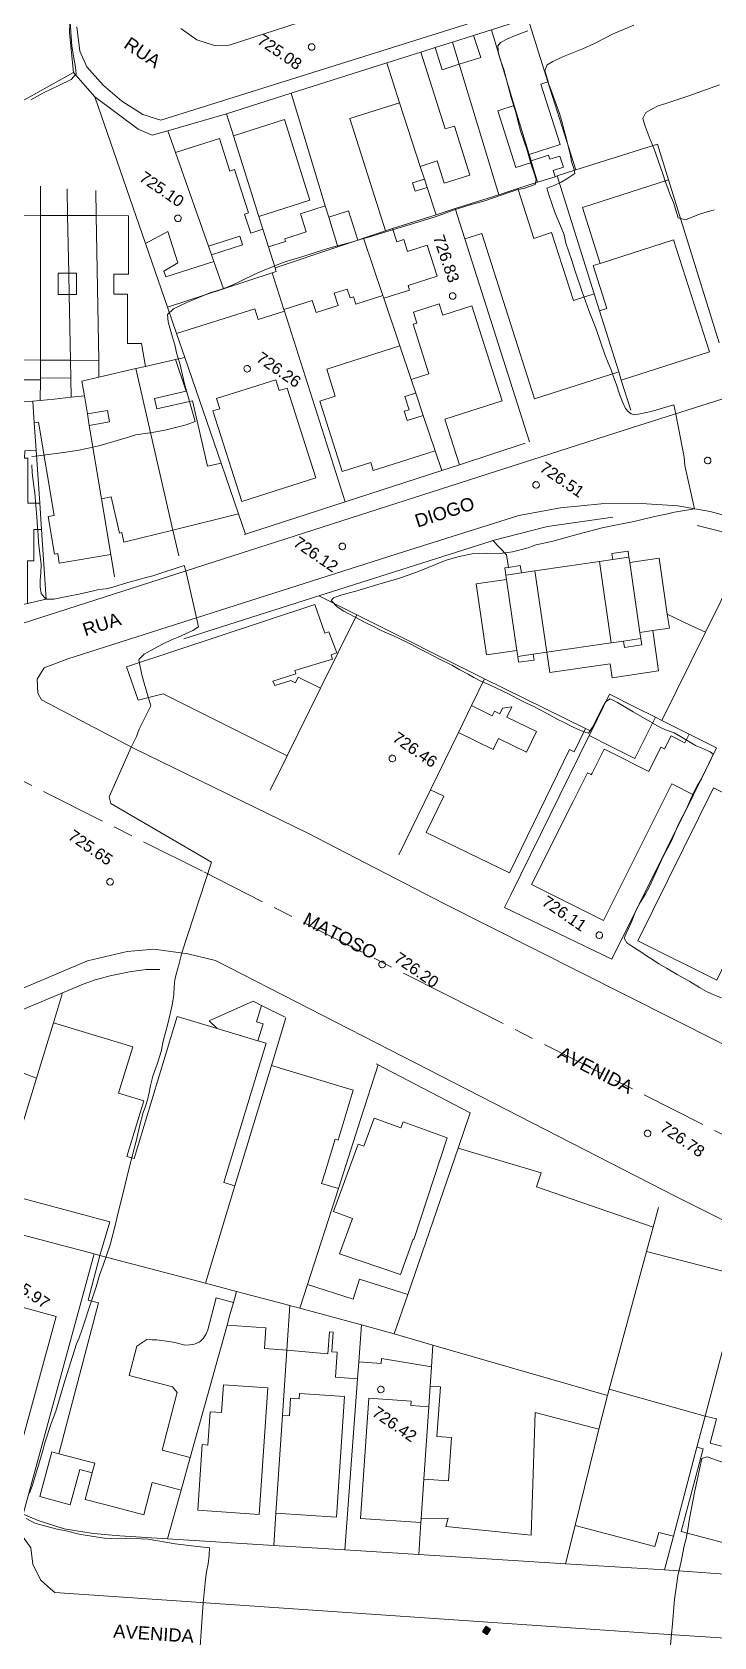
# Model space of a CAD drawing. Header units: metres. Extents: x 322294 to 7190115, y 7390841 to 10157759.
# Drawn here: x 322803 to 322906.6, y 7392755.3 to 7392999.2 of the extents above; entities that cross this region are included whole.
import ezdxf
from ezdxf.enums import TextEntityAlignment as Align

# ---------------------------------------------------------------- set-up
doc = ezdxf.new("R2010")
doc.units = ezdxf.units.M
doc.linetypes.add('T09', pattern=[17, 10, -2, 3, -2])
doc.layers.get('0').update_dxf_attribs({"lineweight": 18})
for name, color, linetype, lineweight in [('100_SIST_VIARIO_MEIO_FIO', 1, 'Continuous', 18), ('160_P_SIMP_ASF_TOP', 7, 'Continuous', 18), ('206_MURO_E_MURO_ARRIMO', 7, 'Continuous', 18), ('214_PROJ_BEIRAL_EDIF', 10, 'Continuous', 18), ('508_LM_SETOR_FISCAL', 136, 'T09', 18), ('604_CURVA_INTERM', 7, 'Continuous', 18), ('606_PTO_COTADO', 7, 'Continuous', 18), ('608_PTO_COTADO_INTERVIA', 1, 'Continuous', 18), ('908_DADOS_VARIAVEIS', 7, 'Continuous', 13)]:
    doc.layers.add(name, color=color, linetype=linetype, lineweight=lineweight)
doc.styles.add('Style-Arial', font='arial.ttf', dxfattribs={"height": 1.75})

# ---------------------------------------------------------------- blocks, each defined once
blk = doc.blocks.new('SP09')
at = {"color": 0, "linetype": 'Continuous'}
blk.add_lwpolyline([(-0.03, -0.51), (-0.14, -0.49), (-0.24, -0.46), (-0.31, -0.42), (-0.35, -0.39), (-0.42, -0.31), (-0.47, -0.24), (-0.51, -0.15), (-0.52, -0.09), (-0.52, 0.03), (-0.51, 0.11), (-0.48, 0.2), (-0.44, 0.27), (-0.4, 0.33), (-0.32, 0.39), (-0.23, 0.44), (-0.15, 0.48), (-0.1, 0.48), (-0.03, 0.48), (0.08, 0.48), (0.19, 0.44), (0.27, 0.4), (0.35, 0.32), (0.41, 0.23), (0.46, 0.11), (0.48, 0.03), (0.48, -0.03), (0.47, -0.08), (0.44, -0.21), (0.38, -0.3), (0.31, -0.38), (0.23, -0.44), (0.1, -0.49), (0.02, -0.51)], close=True, dxfattribs=at)
blk = doc.blocks.new('SP10')
at = {"color": 0, "linetype": 'Continuous'}
blk.add_lwpolyline([(-0.03, -0.51), (-0.14, -0.49), (-0.24, -0.46), (-0.31, -0.42), (-0.35, -0.39), (-0.42, -0.31), (-0.47, -0.24), (-0.51, -0.15), (-0.52, -0.09), (-0.52, 0.03), (-0.51, 0.11), (-0.48, 0.2), (-0.44, 0.27), (-0.4, 0.33), (-0.32, 0.39), (-0.23, 0.44), (-0.15, 0.48), (-0.1, 0.48), (-0.03, 0.48), (0.08, 0.48), (0.19, 0.44), (0.27, 0.4), (0.35, 0.32), (0.41, 0.23), (0.46, 0.11), (0.48, 0.03), (0.48, -0.03), (0.47, -0.08), (0.44, -0.21), (0.38, -0.3), (0.31, -0.38), (0.23, -0.44), (0.1, -0.49), (0.02, -0.51)], close=True, dxfattribs=at)

msp = doc.modelspace()

# ---------------------------------------------------------------- hatches: boundary and pattern name
at = {"layer": '908_DADOS_VARIAVEIS', "lineweight": 0}
msp.add_hatch(color=256, dxfattribs=at).paths.add_polyline_path([(322872.616, 7392756.4), (322871.929, 7392756.859), (322871.432, 7392756.114), (322872.118, 7392755.656)])

# ---------------------------------------------------------------- linework, layer by layer
at = {"layer": '100_SIST_VIARIO_MEIO_FIO', "flags": 128}
for points in [[(322866.846, 7393008.195), (322832.947, 7392997.178), (322830.722, 7392997.097), (322828.009, 7392997.987), (322825.584, 7392999.712)], [(322876.62, 7393002.767), (322822.555, 7392985.75), (322819.786, 7392986.627), (322816.628, 7392988.644), (322813.784, 7392991.078), (322811.325, 7392993.903), (322810.221, 7392996.244), (322809.765, 7392999.952)], [(322790.364, 7392905.726), (322894.191, 7392939.068), (322930.94, 7392950.696)], [(322913.166, 7392924.1), (322910.276, 7392925.124), (322906.024, 7392926.308), (322901.113, 7392927.152), (322895.508, 7392927.507), (322889.443, 7392927.46), (322883.279, 7392926.851), (322876.952, 7392925.711), (322859.434, 7392920.194), (322808.395, 7392903.935), (322804.795, 7392902.557), (322803.762, 7392900.812), (322803.866, 7392898.7), (322804.429, 7392897.707), (322818.379, 7392890.316), (322844.875, 7392877.402), (322865.545, 7392866.758), (322872.5, 7392863.248)], [(322872.5, 7392863.248), (322914.21, 7392842.197)], [(322805.448, 7392762.914), (322804.282, 7392763.964), (322803.109, 7392766.336), (322802.804, 7392768.827), (322801.532, 7392770.591), (322794.966, 7392774.007), (322787.489, 7392779.343), (322785.734, 7392780.757), (322781.124, 7392786.525), (322761.666, 7392813.507), (322760.223, 7392816.448), (322760.251, 7392818.322), (322761.915, 7392821.865), (322763.667, 7392827.407), (322763.916, 7392831.073), (322763.407, 7392836.899), (322764.14, 7392838.032), (322811.398, 7392858.016), (322817.431, 7392859.438), (322821.468, 7392859.815), (322826.636, 7392859.092), (322830.869, 7392858.077), (322859.296, 7392843.492)], [(322859.296, 7392843.492), (322900.704, 7392822.247)]]:
    msp.add_lwpolyline(points, dxfattribs=at)
at = {"layer": '100_SIST_VIARIO_MEIO_FIO'}
msp.add_lwpolyline([(322900.704, 7392822.247), (322988.598, 7392778.139), (322990.648, 7392775.955), (322992.222, 7392773.408), (322993.429, 7392769.868), (322994.123, 7392766.335), (322994.356, 7392762.595), (322994.196, 7392759.835), (322993.648, 7392757.657), (322992.632, 7392755.655), (322990.642, 7392753.424), (322988.805, 7392752.237), (322984.613, 7392751.13), (322980.911, 7392750.561), (322977.166, 7392750.612), (322896.643, 7392755.852), (322806.441, 7392762.02), (322805.448, 7392762.914)], dxfattribs=at)
at = {"layer": '206_MURO_E_MURO_ARRIMO'}
for p, q in [((322808.767, 7393001.986), (322808.668, 7392999.022)), ((322808.668, 7392999.022), (322809.283, 7392993.022)), ((322866.874, 7392997.645), (322870.074, 7392998.661)), ((322856.868, 7392994.466), (322862.044, 7392996.11)), ((322864.231, 7392996.805), (322866.874, 7392997.645)), ((322809.283, 7392993.022), (322812.497, 7392989.314)), ((322842.373, 7392989.861), (322856.868, 7392994.466)), ((322812.497, 7392989.314), (322819.114, 7392984.383)), ((322832.545, 7392986.739), (322842.373, 7392989.861)), ((322823.595, 7392984.168), (322832.545, 7392986.739)), ((322819.114, 7392984.383), (322821.205, 7392983.482)), ((322821.205, 7392983.482), (322823.595, 7392984.168)), ((322877.916, 7392936.669), (322867.924, 7392933.407)), ((322865.239, 7392932.53), (322850.564, 7392927.773)), ((322850.564, 7392927.773), (322835.417, 7392922.862)), ((322891.244, 7392925.453), (322881.304, 7392924.025)), ((322835.417, 7392922.862), (322835.217, 7392922.798)), ((322881.304, 7392924.025), (322872.989, 7392921.879)), ((322904.054, 7392924.189), (322911.904, 7392922.212)), ((322805.141, 7392912.972), (322802.276, 7392912.321)), ((322846.538, 7392913.486), (322826.021, 7392906.963)), ((322891.072, 7392858.265), (322874.774, 7392866.121)), ((322820.319, 7392856.685), (322817.807, 7392856.343)), ((322822.37, 7392856.724), (322820.319, 7392856.685)), ((322810.749, 7392854.467), (322807.598, 7392853.144)), ((322812.562, 7392855.116), (322810.749, 7392854.467)), ((322815.029, 7392855.769), (322812.562, 7392855.116)), ((322817.807, 7392856.343), (322815.029, 7392855.769)), ((322805.315, 7392852.185), (322776.224, 7392840.069)), ((322807.598, 7392853.144), (322805.315, 7392852.185)), ((322837.86, 7392851.257), (322841.412, 7392849.453)), ((322855.27, 7392842.365), (322855.559, 7392842.214)), ((322855.559, 7392842.214), (322857.698, 7392841.1)), ((322857.698, 7392841.1), (322869.531, 7392834.932)), ((322801.61, 7392773.934), (322803.931, 7392772.971)), ((322803.931, 7392772.971), (322807.871, 7392771.717)), ((322807.871, 7392771.717), (322810.997, 7392771.217)), ((322810.997, 7392771.217), (322812.308, 7392771.008)), ((322812.308, 7392771.008), (322816.306, 7392770.635)), ((322816.306, 7392770.635), (322823.58, 7392770.181)), ((322823.58, 7392770.181), (322839.706, 7392769.173)), ((322839.706, 7392769.173), (322850.516, 7392768.497)), ((322850.516, 7392768.497), (322861.744, 7392767.796)), ((322861.744, 7392767.796), (322884.031, 7392766.403)), ((322884.031, 7392766.403), (322899.084, 7392765.462)), ((322899.084, 7392765.462), (322914.238, 7392764.41))]:
    msp.add_line(p, q, dxfattribs=at)
at = {"layer": '206_MURO_E_MURO_ARRIMO', "flags": 128}
for points in [[(322867.896, 7392994.26), (322866.874, 7392997.645)], [(322809.283, 7392993.022), (322795.065, 7392985.103), (322791.666, 7392988.254), (322789.571, 7392965.169)], [(322856.868, 7392994.466), (322858.833, 7392988.417)], [(322881.362, 7392991.6), (322885.619, 7392978.202)], [(322820.211, 7392967.031), (322812.497, 7392989.314)], [(322847.539, 7392972.755), (322842.373, 7392989.861)], [(322833.592, 7392983.409), (322832.545, 7392986.739)], [(322823.595, 7392984.168), (322824.769, 7392980.84)], [(322878.791, 7392979.586), (322878.493, 7392980.573)], [(322882.445, 7392977.186), (322882.784, 7392977.295)], [(322907.358, 7392951.912), (322899.693, 7392976.685)], [(322804.275, 7392975.741), (322804.269, 7392971.311)], [(322808.306, 7392975.345), (322808.386, 7392971.289)], [(322812.652, 7392975.093), (322812.719, 7392971.267)], [(322838.059, 7392969.195), (322837.444, 7392971.154)], [(322829.78, 7392966.644), (322830.243, 7392965.332)], [(322878.562, 7392936.873), (322868.722, 7392967.747)], [(322808.56, 7392962.521), (322808.624, 7392959.283)], [(322850.564, 7392927.773), (322841.313, 7392956.763)], [(322858.858, 7392951.457), (322856.416, 7392958.7)], [(322824.942, 7392953.336), (322826.184, 7392949.723)], [(322804.242, 7392949.319), (322804.239, 7392946.6)], [(322808.822, 7392949.295), (322808.876, 7392946.576)], [(322826.184, 7392949.723), (322824.764, 7392949.396)], [(322826.184, 7392949.723), (322831.712, 7392933.641)], [(322892.501, 7392946.287), (322893.934, 7392941.714)], [(322803.584, 7392935.64), (322804.138, 7392927.574)], [(322834.359, 7392925.939), (322835.417, 7392922.862)], [(322804.413, 7392923.566), (322805.141, 7392912.972)], [(322825.285, 7392919.553), (322824.382, 7392923.489)], [(322905.288, 7392907.947), (322912.273, 7392922.119)], [(322815.505, 7392916.358), (322814.938, 7392919.768)], [(322852.341, 7392910.583), (322846.811, 7392899.432)], [(322867.762, 7392892.715), (322869.752, 7392896.805)], [(322902.843, 7392892.47), (322898.683, 7392894.549)], [(322875.763, 7392868.132), (322887.624, 7392892.239)], [(322841.717, 7392889.162), (322839.136, 7392883.959)], [(322858.731, 7392874.151), (322863.521, 7392883.997)], [(322891.072, 7392858.265), (322903.456, 7392883.272)], [(322874.774, 7392866.121), (322875.763, 7392868.132)], [(322807.598, 7392853.144), (322806.225, 7392848.621)], [(322841.547, 7392849.384), (322839.343, 7392842.115)], [(322855.559, 7392842.214), (322852.886, 7392833.899)], [(322867.729, 7392829.573), (322869.531, 7392834.932)], [(322852.886, 7392833.899), (322849.516, 7392823.418)], [(322897.356, 7392817.567), (322898.166, 7392820.551)], [(322812.413, 7392813.47), (322796.797, 7392817.582)], [(322801.61, 7392773.934), (322812.413, 7392813.47)], [(322812.413, 7392813.47), (322813.271, 7392813.244)], [(322827.023, 7392782.562), (322832.606, 7392802.642)], [(322841.035, 7392788.938), (322841.703, 7392798.863)], [(322852.423, 7392794.508), (322850.516, 7392768.497)], [(322863.47, 7392793.379), (322863.26, 7392790.269)], [(322823.58, 7392770.181), (322825.635, 7392777.571)], [(322839.706, 7392769.173), (322840.037, 7392774.099)], [(322862.073, 7392772.674), (322861.744, 7392767.796)], [(322884.031, 7392766.403), (322885.481, 7392772.229)], [(322900.431, 7392770.572), (322899.084, 7392765.462)]]:
    msp.add_lwpolyline(points, dxfattribs=at)
at = {"layer": '214_PROJ_BEIRAL_EDIF', "flags": 128}
for points in [[(322876.256, 7392987.979), (322878.493, 7392980.573), (322883.214, 7392982.074), (322880.295, 7392991.261), (322881.362, 7392991.6), (322878.289, 7393001.271), (322872.771, 7392999.518)], [(322876.256, 7392987.979), (322873.77, 7392987.189), (322876.502, 7392978.589), (322878.865, 7392979.339), (322879.774, 7392976.331), (322876.795, 7392975.378), (322873.88, 7392974.445), (322867.896, 7392994.26), (322871.144, 7392995.292), (322870.074, 7392998.661), (322872.771, 7392999.518)], [(322861.972, 7392978.755), (322862.599, 7392976.824), (322863.016, 7392975.541), (322864.361, 7392971.399), (322867.262, 7392972.327), (322873.88, 7392974.445), (322867.896, 7392994.26), (322865.301, 7392993.436), (322864.231, 7392996.805), (322862.044, 7392996.11), (322865.751, 7392984.442), (322867.144, 7392984.885), (322869.517, 7392977.418), (322865.616, 7392976.179), (322864.538, 7392979.571)], [(322863.016, 7392975.541), (322864.361, 7392971.399), (322857.76, 7392969.286), (322856.662, 7392968.935), (322851.239, 7392986.004), (322858.833, 7392988.417), (322861.972, 7392978.755), (322862.599, 7392976.824), (322860.785, 7392976.247), (322861.193, 7392974.962)], [(322833.592, 7392983.409), (322837.444, 7392971.154), (322845.207, 7392973.621), (322841.317, 7392985.864)], [(322839.897, 7392963.348), (322838.895, 7392966.536), (322838.059, 7392969.195), (322836.198, 7392968.604), (322835.277, 7392971.502), (322835.84, 7392971.68), (322833.747, 7392978.268), (322833.024, 7392978.038), (322831.458, 7392982.965), (322824.769, 7392980.84), (322829.78, 7392966.644), (322834.526, 7392968.152), (322834.947, 7392966.827), (322830.243, 7392965.332), (322830.608, 7392964.3), (322832.078, 7392960.135), (322839.463, 7392962.557), (322840.082, 7392962.76)], [(322889.295, 7392964.014), (322886.592, 7392972.523), (322899.693, 7392976.685), (322898.017, 7392982.102), (322885.619, 7392978.202), (322882.784, 7392977.295), (322888.402, 7392959.367), (322889.206, 7392956.801), (322890.299, 7392957.15), (322888.218, 7392963.671)], [(322878.791, 7392979.586), (322878.865, 7392979.339), (322879.774, 7392976.331), (322882.445, 7392977.186), (322882.139, 7392978.148), (322883.704, 7392978.645), (322883.173, 7392980.316), (322881.657, 7392979.835), (322881.466, 7392980.436)], [(322876.795, 7392975.378), (322873.88, 7392974.445), (322867.262, 7392972.327), (322868.722, 7392967.747), (322871.302, 7392968.57), (322879.323, 7392943.437), (322892.115, 7392947.519), (322889.206, 7392956.801), (322888.402, 7392959.367), (322885.224, 7392958.353), (322881.928, 7392968.684), (322879.209, 7392967.816)], [(322804.242, 7392949.319), (322804.269, 7392971.311), (322800.005, 7392971.333), (322799.959, 7392962.486), (322801.077, 7392962.485), (322801.073, 7392959.316), (322799.942, 7392959.317), (322799.89, 7392949.341)], [(322808.56, 7392962.521), (322808.386, 7392971.289), (322804.269, 7392971.311), (322804.242, 7392949.319), (322808.822, 7392949.295), (322808.624, 7392959.283), (322806.959, 7392959.285), (322806.963, 7392962.523)], [(322808.56, 7392962.521), (322808.386, 7392971.289), (322812.719, 7392971.267), (322813.102, 7392949.272), (322808.822, 7392949.295), (322808.624, 7392959.283), (322809.719, 7392959.281), (322809.723, 7392962.52)], [(322820.195, 7392948.343), (322819.608, 7392951.838), (322817.459, 7392951.849), (322817.498, 7392959.313), (322815.397, 7392959.324), (322815.413, 7392962.389), (322817.609, 7392962.377), (322817.655, 7392971.241), (322812.719, 7392971.267), (322813.102, 7392949.272), (322813.147, 7392946.718), (322818.754, 7392948.011)], [(322838.895, 7392966.536), (322839.897, 7392963.348), (322849.421, 7392966.523), (322848.061, 7392971.026), (322847.539, 7392972.755), (322843.744, 7392971.549), (322844.623, 7392968.783), (322841.363, 7392967.747), (322841.486, 7392967.359)], [(322852.471, 7392967.539), (322849.421, 7392966.523), (322848.061, 7392971.026), (322851.06, 7392971.979)], [(322830.608, 7392964.3), (322823.297, 7392961.977), (322823.024, 7392962.836), (322825.129, 7392964.077), (322823.606, 7392968.87), (322820.211, 7392967.031), (322823.565, 7392957.344), (322832.078, 7392960.135)], [(322853.339, 7392967.829), (322856.662, 7392968.935), (322857.76, 7392969.286), (322858.398, 7392967.288), (322859.443, 7392967.621), (322860.016, 7392965.826), (322863.016, 7392966.783), (322864.52, 7392962.069), (322860.119, 7392960.665), (322860.345, 7392959.954), (322856.416, 7392958.7), (322856.268, 7392959.142)], [(322839.463, 7392962.557), (322841.239, 7392956.993), (322845.56, 7392958.372), (322846.136, 7392956.565), (322849.48, 7392957.633), (322848.896, 7392959.462), (322850.882, 7392960.096), (322851.302, 7392958.781), (322851.805, 7392958.941), (322852.159, 7392957.831), (322856.268, 7392959.142), (322853.339, 7392967.829), (322852.471, 7392967.539), (322849.421, 7392966.523), (322839.897, 7392963.348), (322840.082, 7392962.76)], [(322889.295, 7392964.014), (322888.218, 7392963.671), (322890.299, 7392957.15), (322889.206, 7392956.801), (322892.115, 7392947.519), (322892.501, 7392946.287), (322905.887, 7392950.559), (322900.456, 7392967.576)], [(322824.942, 7392953.336), (322836.816, 7392957.125), (322837.336, 7392955.494), (322841.313, 7392956.763), (322841.239, 7392956.993), (322839.463, 7392962.557), (322832.078, 7392960.135), (322823.565, 7392957.344)], [(322864.225, 7392935.54), (322862.413, 7392940.912), (322861.275, 7392944.29), (322860.575, 7392946.365), (322863.282, 7392947.229), (322860.877, 7392954.766), (322861.446, 7392954.948), (322860.918, 7392956.6), (322864.83, 7392957.848), (322865.376, 7392956.136), (322869.809, 7392957.55), (322874.416, 7392943.114), (322865.712, 7392940.337), (322867.924, 7392933.407), (322865.239, 7392932.53)], [(322818.754, 7392948.011), (322824.382, 7392923.489), (322834.359, 7392925.939), (322831.712, 7392933.641), (322829.653, 7392933.169), (322827.363, 7392943.146), (322821.942, 7392941.902), (322821.576, 7392943.497), (322826.395, 7392944.603), (322824.764, 7392949.396), (322820.195, 7392948.343)], [(322862.413, 7392940.912), (322864.225, 7392935.54), (322854.831, 7392932.542), (322854.44, 7392933.768), (322850.099, 7392932.383), (322846.685, 7392943.081), (322849.044, 7392943.834), (322847.743, 7392947.91), (322858.858, 7392951.457), (322860.575, 7392946.365), (322861.275, 7392944.29), (322859.632, 7392943.766), (322860.269, 7392941.771), (322859.509, 7392941.529), (322859.956, 7392940.128)], [(322810.925, 7392943.884), (322811.379, 7392941.155), (322814.459, 7392941.667), (322814.752, 7392939.908), (322811.672, 7392939.395), (322813.531, 7392928.22), (322814.987, 7392928.554), (322816.255, 7392923.031), (322816.607, 7392923.111), (322816.923, 7392921.658), (322824.382, 7392923.489), (322818.754, 7392948.011), (322813.147, 7392946.718), (322810.553, 7392946.12)], [(322799.867, 7392944.89), (322799.874, 7392946.325), (322804.239, 7392946.302), (322804.235, 7392943.197), (322803.073, 7392943.09), (322799.856, 7392942.795)], [(322804.235, 7392943.197), (322806.331, 7392943.389), (322808.933, 7392943.669), (322808.876, 7392946.576), (322804.239, 7392946.6), (322804.239, 7392946.302)], [(322839.995, 7392946.338), (322840.528, 7392944.67), (322841.749, 7392945.059), (322846.108, 7392931.398), (322834.831, 7392927.799), (322830.433, 7392941.578), (322831.49, 7392941.915), (322830.995, 7392943.466)], [(322794.887, 7392910.678), (322802.276, 7392912.321), (322802.298, 7392918.812), (322803.254, 7392918.809), (322803.27, 7392923.57), (322804.413, 7392923.566), (322804.138, 7392927.574), (322802.336, 7392927.58), (322802.359, 7392934.409), (322801.854, 7392934.411), (322801.858, 7392935.502), (322803.584, 7392935.64), (322803.3, 7392939.789), (322803.073, 7392943.09), (322799.856, 7392942.795), (322795.442, 7392942.39), (322794.995, 7392942.358), (322794.915, 7392918.779)], [(322803.3, 7392939.789), (322803.073, 7392943.09), (322804.235, 7392943.197), (322806.331, 7392943.389), (322808.933, 7392943.669), (322810.925, 7392943.884), (322811.379, 7392941.155), (322811.672, 7392939.395), (322813.531, 7392928.22), (322814.938, 7392919.768), (322807.114, 7392918.466), (322806.872, 7392919.917), (322806.366, 7392919.833), (322805.419, 7392925.525), (322806.332, 7392925.677), (322803.966, 7392939.9)], [(322893.679, 7392919.361), (322891.204, 7392919.002), (322891.071, 7392919.916), (322893.546, 7392920.276)], [(322875.366, 7392917.812), (322877.166, 7392918.073), (322877.324, 7392916.985), (322874.989, 7392916.646), (322874.831, 7392917.734)], [(322889.194, 7392918.71), (322890.992, 7392906.335), (322881.189, 7392904.911), (322879.391, 7392917.285)], [(322892.862, 7392906.607), (322895.477, 7392906.987), (322895.342, 7392907.916), (322893.797, 7392918.551), (322893.679, 7392919.361), (322891.204, 7392919.002), (322889.194, 7392918.71), (322890.992, 7392906.335)], [(322899.503, 7392910.706), (322899.814, 7392908.565), (322897.283, 7392908.198), (322895.342, 7392907.916), (322893.797, 7392918.551), (322898.269, 7392919.201)], [(322875.086, 7392915.983), (322876.656, 7392905.176), (322872.019, 7392904.503), (322870.449, 7392915.309)], [(322879.122, 7392904.611), (322881.189, 7392904.911), (322879.391, 7392917.285), (322877.324, 7392916.985), (322874.989, 7392916.646), (322875.086, 7392915.983), (322876.656, 7392905.176), (322876.787, 7392904.272)], [(322841.717, 7392889.162), (322846.811, 7392899.432), (322843.422, 7392901.128), (322842.995, 7392900.275), (322842.304, 7392900.621), (322839.868, 7392899.842), (322839.544, 7392900.504), (322843.05, 7392901.627), (322842.883, 7392902.133), (322848.623, 7392903.853), (322848.429, 7392904.5), (322849.31, 7392904.816), (322848.058, 7392908.012), (322847.461, 7392907.815), (322845.937, 7392912.153), (322817.351, 7392902.685), (322819.106, 7392897.647), (322822.886, 7392898.588)], [(322897.283, 7392908.198), (322898.172, 7392902.079), (322891.107, 7392901.052), (322890.801, 7392903.16), (322881.668, 7392901.833), (322881.189, 7392904.911), (322890.992, 7392906.335), (322892.862, 7392906.607), (322893.002, 7392905.648), (322895.616, 7392906.028), (322895.477, 7392906.987), (322895.342, 7392907.916)], [(322892.862, 7392906.607), (322895.477, 7392906.987), (322895.616, 7392906.028), (322893.002, 7392905.648)], [(322876.787, 7392904.272), (322879.122, 7392904.611), (322879.25, 7392903.728), (322876.915, 7392903.389)], [(322871.735, 7392900.883), (322887.094, 7392893.349), (322885.363, 7392889.789), (322884.63, 7392890.145), (322875.504, 7392871.381), (322862.852, 7392877.535), (322865.522, 7392883.024), (322863.521, 7392883.997), (322867.762, 7392892.715), (322873.063, 7392890.137), (322873.874, 7392891.806), (322878.119, 7392889.741), (322879.643, 7392892.875), (322875.124, 7392895.073), (322875.879, 7392896.625), (322874.466, 7392896.416), (322874.051, 7392895.562), (322873.227, 7392895.963), (322872.893, 7392895.277), (322869.752, 7392896.805)], [(322909.371, 7392859.877), (322907.006, 7392855.102), (322894.999, 7392861.049), (322906.517, 7392884.305), (322915.753, 7392879.731), (322918.717, 7392878.263), (322916.084, 7392872.946), (322916.722, 7392872.63), (322913.622, 7392866.371), (322912.791, 7392866.783)], [(322837.86, 7392851.257), (322836.599, 7392851.898), (322829.867, 7392848.903), (322831.126, 7392847.735), (322837.302, 7392845.863), (322838.086, 7392848.447), (322837.099, 7392848.746)], [(322829.311, 7392809.02), (322833.806, 7392823.847), (322832.128, 7392824.356), (322838.534, 7392845.489), (322837.302, 7392845.863), (322831.126, 7392847.735), (322825.026, 7392849.584), (322818.471, 7392827.96), (322817.396, 7392828.286), (322819.957, 7392836.737), (322816.132, 7392837.897), (322818.275, 7392844.968), (322806.225, 7392848.621), (322803.659, 7392840.176), (322799.765, 7392827.356), (322798.369, 7392822.759), (322814.818, 7392818.347), (322813.271, 7392813.244)], [(322778.979, 7392793.241), (322782.738, 7392807.057), (322776.951, 7392809.808), (322775.215, 7392808.348), (322764.953, 7392820.677), (322788.978, 7392841.028), (322791.429, 7392838.006), (322795.963, 7392843.06), (322803.659, 7392840.176), (322799.765, 7392827.356), (322799.39, 7392828.498), (322790.903, 7392821.356), (322793.213, 7392818.526), (322791.985, 7392814.181), (322786.502, 7392794.028), (322785.31, 7392789.646)], [(322866.067, 7392831.124), (322859.362, 7392833.579), (322859.022, 7392832.65), (322854.973, 7392834.132), (322853.406, 7392829.851), (322852.534, 7392830.17), (322848.779, 7392819.912), (322851.669, 7392818.855), (322849.711, 7392813.507), (322858.956, 7392810.347), (322860.86, 7392815.745), (322861.01, 7392815.69)], [(322867.729, 7392829.573), (322860.061, 7392807.295), (322858.008, 7392801.33), (322863.891, 7392799.626), (322890.388, 7392791.95), (322890.665, 7392792.935), (322896.349, 7392813.86), (322897.356, 7392817.567), (322879.623, 7392823.67), (322880.352, 7392825.788)], [(322791.985, 7392814.181), (322786.502, 7392794.028), (322791.411, 7392792.692), (322790.542, 7392789.496), (322786.996, 7392790.461), (322785.543, 7392785.123), (322788.389, 7392782.273), (322789.837, 7392781.035), (322793.421, 7392778.364), (322795.162, 7392784.764), (322800.962, 7392783.185), (322806.621, 7392803.985), (322795.836, 7392806.92), (322797.41, 7392812.705)], [(322890.665, 7392792.935), (322905.243, 7392788.824), (322910.854, 7392810.111), (322896.349, 7392813.86)], [(322844.835, 7392808.858), (322843.671, 7392805.238), (322853.024, 7392802.688), (322858.008, 7392801.33), (322860.061, 7392807.295), (322852.753, 7392809.645), (322851.782, 7392806.625)], [(322841.703, 7392798.863), (322842.159, 7392805.636), (322843.671, 7392805.238), (322853.024, 7392802.688), (322852.611, 7392797.059), (322852.423, 7392794.508), (322849.068, 7392794.734), (322849.325, 7392798.545), (322848.518, 7392798.6), (322848.72, 7392801.602), (322848.165, 7392801.639), (322847.94, 7392798.313)], [(322852.611, 7392797.059), (322853.024, 7392802.688), (322858.008, 7392801.33), (322863.891, 7392799.626), (322863.67, 7392796.344), (322856.057, 7392797.589), (322856.005, 7392796.83)], [(322889.118, 7392786.848), (322890.388, 7392791.95), (322863.891, 7392799.626), (322863.67, 7392796.344), (322863.47, 7392793.379), (322865.015, 7392793.274), (322864.506, 7392785.73), (322866.714, 7392785.581), (322866.269, 7392778.979), (322862.516, 7392779.232), (322862.11, 7392773.21), (322866.192, 7392773.308), (322865.868, 7392772.083), (322878.804, 7392770.766), (322879.405, 7392789.408)], [(322838.791, 7392793.109), (322837.495, 7392773.887), (322828.175, 7392774.516), (322828.848, 7392784.497), (322829.696, 7392784.44), (322830.036, 7392789.489), (322831.77, 7392789.372), (322832.052, 7392793.563)], [(322841.035, 7392788.938), (322840.037, 7392774.099), (322849.218, 7392773.48), (322850.455, 7392791.816), (322843.614, 7392792.277), (322843.559, 7392791.466), (322842.257, 7392791.553), (322842.076, 7392788.868)], [(322863.26, 7392790.269), (322862.516, 7392779.232), (322862.11, 7392773.21), (322862.073, 7392772.674), (322852.897, 7392773.293), (322854.128, 7392791.557), (322860.564, 7392791.123), (322860.519, 7392790.454)], [(322889.118, 7392786.848), (322885.481, 7392772.229), (322897.626, 7392769.027), (322898.189, 7392771.163), (322900.431, 7392770.572), (322904, 7392784.11), (322905.243, 7392788.824), (322890.665, 7392792.935), (322890.388, 7392791.95)], [(322919.637, 7392785.313), (322918.65, 7392781.49), (322917.974, 7392778.874), (322915.32, 7392779.574), (322912.711, 7392769.673), (322912.195, 7392769.809), (322911.869, 7392768.574), (322901.613, 7392771.278), (322904.931, 7392783.865), (322904, 7392784.11), (322905.243, 7392788.824), (322906.991, 7392788.398), (322906.028, 7392784.744), (322910.65, 7392783.526), (322911.636, 7392787.265)], [(322807.055, 7392783.124), (322805.995, 7392783.414), (322804.135, 7392776.605), (322808.783, 7392775.335), (322810.252, 7392780.71), (322812.121, 7392780.2), (322812.512, 7392781.687)]]:
    msp.add_lwpolyline(points, close=True, dxfattribs=at)
for points in [[(322894.735, 7392896.521), (322890.718, 7392898.529), (322887.961, 7392892.924), (322887.094, 7392893.349), (322871.735, 7392900.883), (322852.341, 7392910.583), (322846.538, 7392913.486), (322872.714, 7392921.808), (322872.989, 7392921.879), (322875.085, 7392919.744), (322875.366, 7392917.812)], [(322903.076, 7392909.002), (322905.288, 7392907.947), (322898.683, 7392894.549), (322897.707, 7392895.037), (322894.735, 7392896.521)], [(322894.735, 7392896.521), (322897.707, 7392895.037), (322894.573, 7392888.766), (322890.81, 7392890.647)], [(322890.81, 7392890.647), (322887.624, 7392892.239)], [(322887.917, 7392886.318), (322887.353, 7392886.6), (322885.124, 7392882.14)], [(322885.124, 7392882.14), (322878.862, 7392869.607), (322889.792, 7392864.145), (322900.17, 7392884.914), (322903.456, 7392883.272)], [(322847.45, 7392825.766), (322846.973, 7392824.189), (322849.516, 7392823.418), (322844.835, 7392808.858), (322843.671, 7392805.238), (322842.159, 7392805.636), (322835.22, 7392807.464)], [(322835.22, 7392807.464), (322834.034, 7392807.776), (322829.311, 7392809.02), (322833.806, 7392823.847)], [(322813.816, 7392775.436), (322811.057, 7392776.162), (322812.121, 7392780.2), (322812.512, 7392781.687), (322807.055, 7392783.124), (322813.087, 7392806.027), (322811.528, 7392806.437), (322813.271, 7392813.244)], [(322833.04, 7392804.203), (322833.57, 7392806.106), (322834.034, 7392807.776), (322835.22, 7392807.464)], [(322835.22, 7392807.464), (322842.159, 7392805.636), (322841.703, 7392798.863)], [(322824.925, 7392792.059), (322822.749, 7392783.683), (322827.023, 7392782.562), (322825.635, 7392777.571), (322821.247, 7392778.726), (322819.955, 7392773.819), (322813.816, 7392775.436)]]:
    msp.add_lwpolyline(points, dxfattribs=at)
at = {"layer": '214_PROJ_BEIRAL_EDIF'}
for points in [[(322875.366, 7392917.812), (322874.831, 7392917.734), (322874.989, 7392916.646), (322875.086, 7392915.983), (322870.449, 7392915.309), (322872.019, 7392904.503), (322876.656, 7392905.176), (322876.787, 7392904.272), (322876.915, 7392903.389), (322879.25, 7392903.728), (322879.122, 7392904.611), (322881.189, 7392904.911), (322881.668, 7392901.833), (322890.801, 7392903.16), (322891.107, 7392901.052), (322898.172, 7392902.079), (322897.283, 7392908.198), (322899.814, 7392908.565), (322899.503, 7392910.706), (322903.076, 7392909.002)], [(322887.624, 7392892.239), (322887.961, 7392892.924), (322890.718, 7392898.529), (322894.735, 7392896.521)], [(322903.456, 7392883.272), (322906.986, 7392890.4), (322902.843, 7392892.47), (322902.181, 7392891.147), (322900.085, 7392892.195), (322899.097, 7392890.218), (322898.534, 7392890.499), (322896.685, 7392886.799), (322890.353, 7392889.963)], [(322890.353, 7392889.963), (322889.892, 7392890.193), (322888.072, 7392886.551)], [(322888.072, 7392886.551), (322887.948, 7392886.302), (322887.917, 7392886.318)], [(322833.806, 7392823.847), (322839.343, 7392842.115), (322851.772, 7392838.347), (322849.478, 7392830.78), (322849.013, 7392830.921), (322847.45, 7392825.766)], [(322813.271, 7392813.244), (322829.311, 7392809.02), (322834.034, 7392807.776), (322833.57, 7392806.106), (322830.972, 7392806.79), (322829.67, 7392801.965), (322829.418, 7392801.338), (322829.022, 7392800.703), (322828.515, 7392800.152), (322828.373, 7392800.073), (322827.681, 7392799.79), (322826.949, 7392799.643), (322826.202, 7392799.637), (322824.869, 7392799.965), (322824.136, 7392800.11), (322823.398, 7392800.231), (322822.657, 7392800.328), (322821.913, 7392800.401), (322821.167, 7392800.45), (322820.419, 7392800.475), (322818.885, 7392799.45), (322817.739, 7392795.028), (322824.34, 7392793.292), (322825.014, 7392792.401), (322824.925, 7392792.059)], [(322841.703, 7392798.863), (322838.312, 7392799.092), (322838.524, 7392802.243), (322832.606, 7392802.642), (322833.04, 7392804.203)]]:
    msp.add_lwpolyline(points, dxfattribs=at)
at = {"layer": '508_LM_SETOR_FISCAL'}
for points in [[(322902.82, 7393239.404), (322874.714, 7393203.617), (322872.195, 7393200.319), (322853.993, 7393176.486), (322814.458, 7393124.718), (322811.767, 7393121.196), (322760.91, 7393055.706), (322748.702, 7393040.665), (322690.786, 7392969.313), (322678.289, 7392953.981), (322683.908, 7392950.407), (322688.948, 7392946.396), (322693.793, 7392942.511), (322702.547, 7392934.916), (322774.345, 7392899.02), (322829.064, 7392871.525), (322865.654, 7392853.004)], [(322865.654, 7392853.004), (322990.691, 7392789.714), (323021.111, 7392773.576), (323042.865, 7392761.944), (323070.793, 7392751.725), (323083.478, 7392747.697), (323081.689, 7392730.537), (323082.059, 7392727.294), (323076.483, 7392638.714), (323073.027, 7392579.305), (323072.288, 7392566.573), (323071.364, 7392550.653), (323064.787, 7392437.393)]]:
    msp.add_lwpolyline(points, dxfattribs=at)
at = {"layer": '604_CURVA_INTERM', "flags": 128}
for points, elevation in [([(322808.774, 7393000.676), (322809.011, 7392997.043), (322809.384, 7392994.918), (322809.56, 7392993.823), (322809.686, 7392992.792), (322808.903, 7392991.973), (322806.944, 7392990.995), (322804.814, 7392989.984), (322802.785, 7392988.849)], 726), ([(322802.951, 7392934.683), (322803.952, 7392934.762), (322805.066, 7392934.891), (322807.409, 7392935.199), (322809.853, 7392935.585), (322811.323, 7392935.879), (322813.13, 7392936.266), (322817.631, 7392937.591), (322818.743, 7392937.932), (322821.235, 7392938.332), (322823.144, 7392938.667), (322826.377, 7392939.452), (322827.737, 7392940.005), (322826.529, 7392944.308), (322826.154, 7392945.717), (322825.437, 7392948.775), (322824.919, 7392950.417), (322824.701, 7392951.418), (322824.076, 7392953.659), (322823.641, 7392955.141), (322823.562, 7392956.228), (322824.452, 7392957.09), (322826.494, 7392958.066), (322829.895, 7392959.47), (322831.943, 7392960.129), (322833.026, 7392960.559), (322834.121, 7392961.07), (322835.042, 7392961.53), (322836.62, 7392962.249), (322838.108, 7392962.904), (322839.532, 7392963.485), (322840.472, 7392963.911), (322841.414, 7392964.255), (322842.422, 7392964.573), (322843.678, 7392964.92), (322846.146, 7392965.715), (322848.449, 7392966.401), (322851.378, 7392967.186), (322853.355, 7392967.77), (322854.439, 7392968.116), (322855.705, 7392968.476), (322860.418, 7392969.942), (322862.906, 7392970.685), (322864.063, 7392971.053), (322865.258, 7392971.455), (322866.966, 7392972.097), (322869.554, 7392972.925), (322871.762, 7392973.518), (322875.402, 7392974.799), (322876.661, 7392975.176), (322877.844, 7392975.465), (322879.403, 7392975.984), (322879.587, 7392976.744), (322879.254, 7392977.713), (322878.87, 7392978.903), (322878.161, 7392981.371), (322877.744, 7392982.522), (322877.21, 7392984.166), (322876.847, 7392985.479), (322876.518, 7392986.779), (322875.773, 7392989.204), (322875.04, 7392992.116), (322874.653, 7392993.497), (322874.227, 7392994.729), (322873.864, 7392995.843), (322873.753, 7392997.071), (322874.153, 7392997.552), (322875.127, 7392998.078), (322876.301, 7392998.61), (322878.322, 7392999.351)], 726), ([(322894.309, 7392895.884), (322891.942, 7392897.303), (322890.809, 7392897.861), (322890.124, 7392897.363), (322889.59, 7392896.485), (322888.129, 7392893.522), (322887.513, 7392892.603), (322886.884, 7392892.803), (322885.933, 7392893.187), (322884.904, 7392893.66), (322883.818, 7392894.22), (322882.851, 7392894.696), (322881.393, 7392895.484), (322880.276, 7392896.111), (322879.115, 7392896.705), (322878.096, 7392897.181), (322876.796, 7392897.815), (322875.369, 7392898.573), (322872.379, 7392900.017), (322871.168, 7392900.526), (322870.109, 7392901.076), (322869.232, 7392901.597), (322867.987, 7392902.264), (322866.74, 7392902.956), (322864.777, 7392903.934), (322863.186, 7392904.763), (322861.836, 7392905.426), (322860.626, 7392906.111), (322858.466, 7392907.149), (322856.038, 7392908.207), (322854.652, 7392908.928), (322853.696, 7392909.399), (322850.33, 7392911.148), (322849.349, 7392911.82), (322848.425, 7392912.77), (322848.803, 7392913.178), (322849.914, 7392913.6), (322851.03, 7392913.91), (322852.183, 7392914.173), (322854.5, 7392914.896), (322855.508, 7392915.234), (322858.637, 7392916.13), (322860.261, 7392916.666), (322861.786, 7392917.224), (322865.92, 7392918.887), (322867.852, 7392919.484), (322869.835, 7392919.851), (322872.061, 7392919.964), (322874.107, 7392919.92), (322875.98, 7392920.157), (322878.368, 7392920.781), (322879.367, 7392921.163), (322882.287, 7392921.837), (322885.939, 7392922.854), (322889.586, 7392923.824), (322892.065, 7392924.308), (322893.978, 7392924.662), (322895.085, 7392924.929), (322897.332, 7392925.516), (322898.316, 7392925.701), (322899.812, 7392926.013), (322900.293, 7392926.156), (322903.614, 7392926.722), (322902.159, 7392933.301), (322902.075, 7392934.583), (322900.78, 7392941.105), (322900.513, 7392942.529), (322897.024, 7392941.494), (322895.138, 7392941.084), (322894.488, 7392941.013), (322893.992, 7392941.144), (322893.556, 7392941.485), (322893.15, 7392941.976), (322892.694, 7392942.959), (322892.259, 7392944.144), (322891.754, 7392945.686), (322891.315, 7392946.792), (322890.953, 7392947.814), (322890.531, 7392948.878), (322890.047, 7392950.004), (322888.621, 7392954.188), (322887.594, 7392956.842), (322886.558, 7392959.689), (322885.447, 7392962.972), (322884.993, 7392964.463), (322884.081, 7392967.07), (322883.815, 7392968.337), (322883.256, 7392969.73), (322882.448, 7392971.617), (322881.952, 7392973.1), (322881.479, 7392974.425), (322881.171, 7392975.421), (322882.314, 7392975.858), (322883.352, 7392976.365), (322884.249, 7392976.854), (322885.434, 7392977.665), (322885.291, 7392978.436), (322884.966, 7392979.479), (322884.744, 7392980.604), (322884.127, 7392983.068), (322883.818, 7392984.184), (322883.529, 7392985.401), (322883.135, 7392986.811), (322882.003, 7392989.86), (322881.503, 7392991.252), (322881.172, 7392992.286), (322880.892, 7392993.292), (322881.251, 7392994.165), (322882.11, 7392994.686), (322883.456, 7392995.348), (322885.26, 7392996.045), (322886.778, 7392996.671), (322888.321, 7392997.39), (322890.027, 7392998.232), (322891.276, 7392998.869), (322894.394, 7393000.198)], 727), ([(322802.598, 7392777.145), (322803.069, 7392778.332), (322804.661, 7392783.752), (322804.918, 7392784.788), (322805.903, 7392787.721), (322806.592, 7392789.565), (322807.97, 7392794.22), (322809.73, 7392799.823), (322810.13, 7392800.751), (322810.567, 7392802.062), (322811.013, 7392803.239), (322811.665, 7392805.293), (322812.714, 7392808.5), (322813.229, 7392810.26), (322813.771, 7392811.754), (322814.846, 7392814.849), (322815.647, 7392818.026), (322815.897, 7392819.142), (322817.068, 7392823.815), (322817.737, 7392826.586), (322818.834, 7392830.829), (322819.282, 7392832.843), (322819.838, 7392834.95), (322820.226, 7392835.937), (322820.523, 7392836.908), (322820.785, 7392838.006), (322820.996, 7392839.078), (322821.343, 7392840.495), (322821.981, 7392842.299), (322822.57, 7392844.247), (322822.923, 7392845.792), (322823.627, 7392848.432), (322824.249, 7392851.288), (322824.508, 7392852.921), (322824.57, 7392854.13), (322824.691, 7392855.144), (322824.949, 7392856.216), (322825.218, 7392857.199), (322825.753, 7392859.215), (322830.239, 7392873.014), (322814.96, 7392881.913), (322814.678, 7392882.955), (322818.05, 7392890.49), (322818.826, 7392892.131), (322819.27, 7392893.21), (322819.804, 7392894.361), (322820.477, 7392895.648), (322821.006, 7392896.758), (322820.71, 7392897.766), (322820.62, 7392898.13), (322819.996, 7392900.228), (322819.666, 7392901.503), (322819.192, 7392903.687), (322819.24, 7392903.889), (322820.006, 7392904.6), (322821.926, 7392905.678), (322823.018, 7392906.236), (322824.165, 7392906.799), (322825.157, 7392907.186), (322826.308, 7392907.697), (322827.402, 7392908.218), (322828.255, 7392908.761), (322827.965, 7392910.169), (322826.328, 7392917.275), (322826.07, 7392918.094), (322821.314, 7392916.549), (322820.121, 7392916.208), (322819.055, 7392915.94), (322817.532, 7392915.507), (322815.232, 7392914.825), (322814.219, 7392914.574), (322813.109, 7392914.453), (322811.928, 7392914.153), (322809.833, 7392913.704), (322808.771, 7392913.499), (322806.295, 7392912.962), (322805.058, 7392913.003), (322804.36, 7392913.849), (322804.211, 7392914.843), (322804.229, 7392915.868), (322804.326, 7392916.989), (322804.345, 7392918.231), (322804.085, 7392920.308), (322803.961, 7392921.66), (322803.918, 7392922.7), (322803.811, 7392923.921), (322803.708, 7392925.483), (322803.537, 7392927.225), (322803.376, 7392929.125), (322803.266, 7392930.165), (322802.999, 7392932.243), (322802.954, 7392933.389)], 726), ([(322907.731, 7392852.379), (322906.578, 7392852.832), (322905.454, 7392853.379), (322904.408, 7392853.977), (322902.933, 7392854.877), (322901.007, 7392855.964), (322899.392, 7392856.902), (322898.224, 7392857.544), (322897.404, 7392858.119), (322896.335, 7392858.794), (322895.461, 7392859.39), (322894.13, 7392860.267), (322893.34, 7392860.736), (322892.959, 7392861.475), (322893.256, 7392862.168), (322894.113, 7392864.041), (322894.78, 7392865.75), (322895.485, 7392867.054), (322896.122, 7392868.097), (322896.826, 7392869.443), (322897.848, 7392871.637), (322898.553, 7392873.217), (322899.2, 7392874.499), (322899.797, 7392875.573), (322900.294, 7392876.593), (322901.158, 7392878.672), (322901.662, 7392879.695), (322902.151, 7392880.603), (322902.561, 7392881.467), (322903.008, 7392882.558), (322903.473, 7392883.553), (322904.016, 7392884.624), (322904.696, 7392885.674), (322905.333, 7392887.035), (322905.99, 7392888.35), (322906.447, 7392889.413), (322906.014, 7392889.766), (322904.769, 7392890.341), (322903.805, 7392890.763), (322901.494, 7392892.133), (322900.523, 7392892.646), (322899.248, 7392893.1), (322898.281, 7392893.587), (322894.309, 7392895.884)], 727), ([(322899.779, 7392751.882), (322900.121, 7392755.626), (322900.286, 7392757.281), (322900.404, 7392758.546), (322900.474, 7392759.752), (322900.592, 7392761.009), (322900.891, 7392763.076), (322901.114, 7392764.581), (322901.63, 7392766.742), (322902.086, 7392769.1), (322902.39, 7392770.214), (322902.632, 7392771.626), (322902.887, 7392773.25), (322903.687, 7392777.5), (322904.159, 7392779.569), (322904.388, 7392780.782), (322904.754, 7392782.372), (322905.56, 7392782.637), (322907.854, 7392781.813)], 727), ([(322810.725, 7392770.811), (322809.927, 7392770.958), (322808.372, 7392771.33), (322806.789, 7392771.656), (322805.083, 7392772.102), (322803.402, 7392772.585), (322802.089, 7392773.267)], 726), ([(322828.231, 7392749.434), (322828.98, 7392760.479), (322829.324, 7392764.023), (322829.495, 7392765.15), (322829.747, 7392766.397), (322829.907, 7392767.69), (322829.944, 7392768.798), (322827.228, 7392769.146), (322825.97, 7392769.259), (322824.747, 7392769.445), (322820.6, 7392770.111), (322819.55, 7392770.207), (322817.288, 7392770.245), (322816.012, 7392770.184), (322813.965, 7392770.279), (322812.337, 7392770.514), (322810.725, 7392770.811)], 726)]:
    msp.add_lwpolyline(points, dxfattribs=dict(at, elevation=elevation))
at = {"layer": '604_CURVA_INTERM', "elevation": 728}
msp.add_lwpolyline([(322906.611, 7392972.155), (322905.386, 7392971.799), (322904.386, 7392971.473), (322902.257, 7392970.63), (322901.152, 7392970.945), (322900.429, 7392973.251), (322899.925, 7392974.442), (322899.597, 7392975.42), (322899.25, 7392976.363), (322898.835, 7392977.608), (322897.43, 7392981.538), (322896.901, 7392982.815), (322896.122, 7392984.861), (322895.781, 7392986.01), (322896.237, 7392986.935), (322897.147, 7392987.446), (322898.101, 7392987.939), (322899.284, 7392988.307), (322902.755, 7392989.496), (322907.435, 7392991.167)], dxfattribs=at)
at = {"layer": '908_DADOS_VARIAVEIS', "linetype": 'Continuous', "lineweight": -3, "flags": 128}
msp.add_lwpolyline([(322872.616, 7392756.4), (322871.929, 7392756.859), (322871.432, 7392756.114), (322872.118, 7392755.656)], close=True, dxfattribs=at)

# ---------------------------------------------------------------- block references
at = {"layer": '606_PTO_COTADO', "rotation": 325.5688295630279}
for p in [(322845.486, 7392996.884, 725.08), (322825.167, 7392970.854, 725.105), (322866.904, 7392959.05, 726.83), (322835.691, 7392947.991, 726.26), (322879.589, 7392930.341, 726.515), (322850.146, 7392920.989, 726.12), (322857.756, 7392888.761, 726.46), (322889.19, 7392861.906, 726.11), (322856.193, 7392857.464, 726.205), (322896.526, 7392831.786, 726.78), (322856.003, 7392792.874, 726.425)]:
    msp.add_blockref('SP09', p, dxfattribs=at)
at = {"layer": '608_PTO_COTADO_INTERVIA', "rotation": 325.5688295630279}
for p in [(322905.648, 7392934.038, 727.135), (322814.859, 7392870.013, 725.655)]:
    msp.add_blockref('SP10', p, dxfattribs=at)

# ---------------------------------------------------------------- texts
at = {"layer": '160_P_SIMP_ASF_TOP', "style": 'Style-Arial'}
for s, rotation, p in [('RUA', 325.91357, (322817.322, 7392997.727)), ('DIOGO', 17.92748, (322861.232, 7392924.789)), ('RUA', 17.7319, (322810.751, 7392908.271)), ('MATOSO', 332.83955, (322844.417, 7392864.588)), ('AVENIDA', 332.83955, (322883.145, 7392844.235)), ('AVENIDA', 356.15766, (322815.331, 7392756.195))]:
    msp.add_text(s, height=2, rotation=rotation, dxfattribs=at).set_placement(p, align=Align.MIDDLE_LEFT)
at = {"layer": '606_PTO_COTADO', "style": 'Style-Arial'}
for s, rotation, p in [('725.08', 325.56883, (322840.627, 7392996.14, 725.08)), ('725.10', 325.56883, (322822.692, 7392975.294, 725.105)), ('726.83', 289.03966, (322865.921, 7392964.736, 726.83)), ('726.26', 325.56883, (322840.474, 7392947.86, 726.26)), ('726.51', 325.56883, (322883.523, 7392931.16, 726.515)), ('726.12', 325.56883, (322846.107, 7392919.802, 726.12)), ('726.46', 325.56883, (322861.17, 7392890.124, 726.46)), ('726.11', 325.56883, (322883.862, 7392865.22, 726.11)), ('726.20', 325.56883, (322861.397, 7392856.64, 726.205)), ('726.78', 325.56883, (322901.815, 7392830.904, 726.78)), ('725.97', 325.56883, (322802.281, 7392807.885, 725.97)), ('726.42', 325.56883, (322858.063, 7392787.61, 726.425))]:
    msp.add_text(s, height=1.75, rotation=rotation, dxfattribs=at).set_placement(p, align=Align.MIDDLE_CENTER)
at = {"layer": '608_PTO_COTADO_INTERVIA', "style": 'Style-Arial'}
msp.add_text('725.65', height=1.75, rotation=325.56883, dxfattribs=at).set_placement((322811.88, 7392875.249, 725.655), align=Align.MIDDLE_CENTER)

doc.saveas('drawing.dxf')
